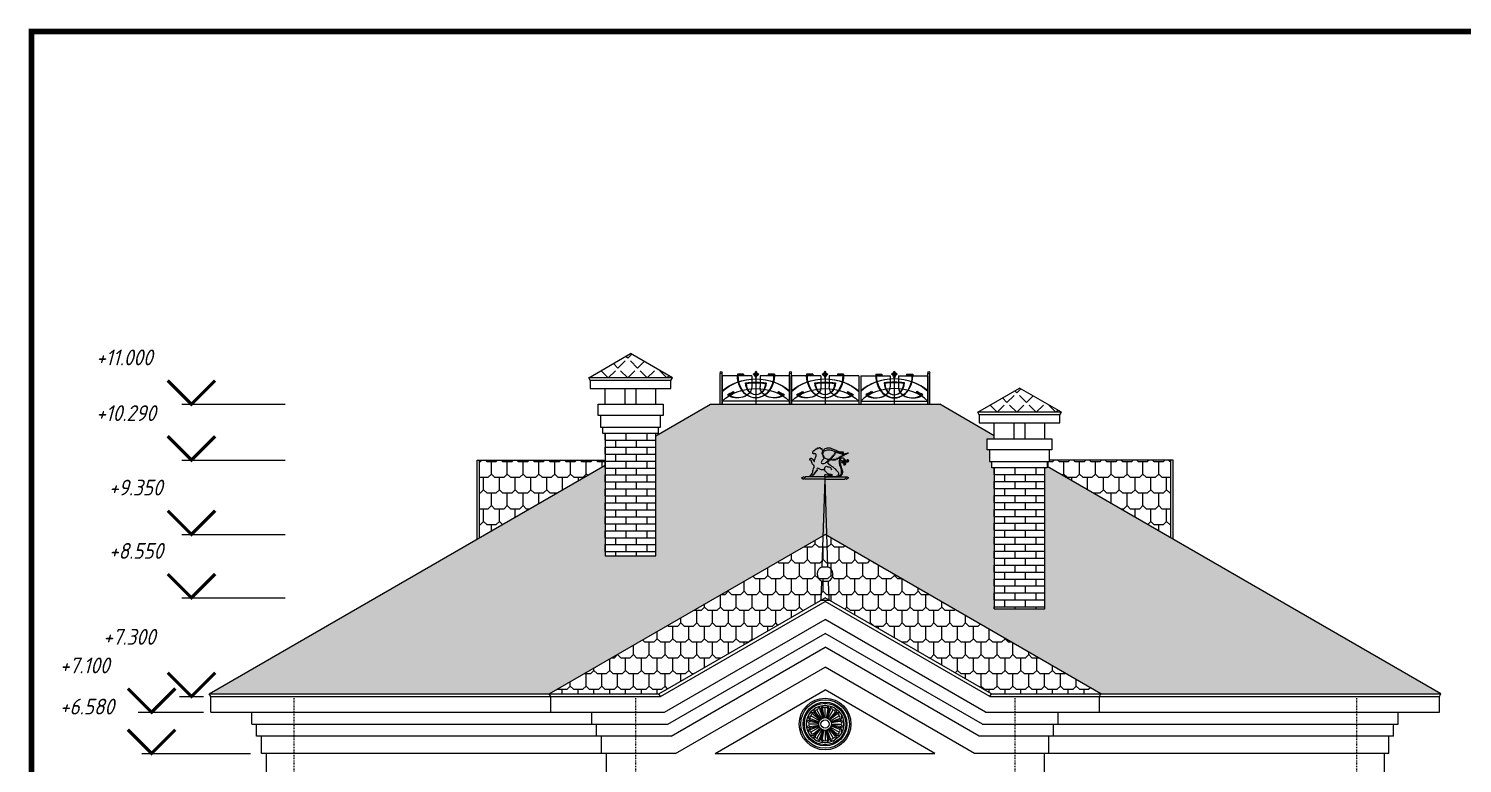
# Model space of a CAD drawing. Header units: millimetres. Extents: x 54 to 1314, y 20 to 614.
# Drawn here: x 493.7 to 675, y 219.4 to 312.3 of the extents above; entities that cross this region are included whole.
import ezdxf

# ---------------------------------------------------------------- set-up
doc = ezdxf.new("R2010")
doc.units = ezdxf.units.MM
doc.linetypes.add('CENTER2', pattern=[1.125, 0.75, -0.125, 0.125, -0.125])
for name, color, linetype, lineweight in [('A_РАЗМ.ОСНОВНЫЕ', 4, 'Continuous', 13), ('A_ФАСАД', 30, 'Continuous', 15), ('А_ВЫСОТН.ОТМЕТКИ', 161, 'Continuous', 20), ('А_КИРПИЧ ОБЛИЦ.', 250, 'Continuous', 30), ('А_МЕТАЛ.ОГРАЖД.', 102, 'Continuous', 18), ('А_ОБЛИЦОВКА КАМЕНЬ', 211, 'Continuous', 20), ('А_ПЕРВЫЙ ПЛАН', 102, 'Continuous', 15), ('А_ШТУКАТУРКА ФАСАД', 7, 'Continuous', 15), ('ЛИСТ', 7, 'Continuous', 18), ('ОСИ', 40, 'CENTER2', 18), ('ШТРИХОВКА', 93, 'Continuous', 9)]:
    doc.layers.add(name, color=color, linetype=linetype, lineweight=lineweight)
doc.styles.add('ROMANS', font='romans.shx', dxfattribs={"width": 0.8, "oblique": 15})

# ---------------------------------------------------------------- blocks, each defined once
blk = doc.blocks.new('258852')
at = {"layer": 'А_МЕТАЛ.ОГРАЖД.', "lineweight": 20, "ltscale": 100}
for p, q in [((0, 9), (5.74, 9)), ((0, 9), (0, 0)), ((2.94, 9.5), (4.14, 9.5)), ((2.94, 9.5), (2.94, 9)), ((3.1, 9.3), (3.98, 9.3)), ((3.1, 9.3), (3.1, 9)), ((3.98, 9.3), (3.98, 9)), ((4.14, 9.5), (4.14, 9)), ((5.74, 9), (5.74, 5.5)), ((6.54, 10.5), (6.54, 0)), ((7.34, 9), (13.08, 9)), ((7.34, 9), (7.34, 5.5)), ((8.94, 9.5), (10.14, 9.5)), ((8.94, 9.5), (8.94, 9)), ((9.1, 9.3), (9.98, 9.3)), ((9.1, 9.3), (9.1, 9)), ((9.98, 9.3), (9.98, 9)), ((10.14, 9.5), (10.14, 9)), ((13.08, 9), (13.08, 0)), ((2.08, 3.72), (2.2, 3.47)), ((2.14, 4), (2.34, 3.57)), ((10.94, 4), (10.74, 3.57)), ((11, 3.72), (10.88, 3.47)), ((0, 1), (13.08, 1))]:
    blk.add_line(p, q, dxfattribs=at)
for centre, major_axis, ratio, start_param, end_param in [((6.54, 9), (0, 7), 0.514286, 1.570796, 4.712389), ((6.54, 9), (-0.04, 7), 0.491396, 1.567937, 4.70953), ((6.54, 8.89), (0, 0.915), 0.8, 0.170745, 0.833566), ((4.94, 8), (0, 2), 0.8, 4.712389, 5.560451), ((4.94, 8), (0, 2.2), 0.8, -1.141097, -0.734134), ((3.31, 12.51), (0, 4.51), 0.8, 4.123265, 4.251473), ((3.31, 7.49), (0, 4.51), 0.8, -1.10988, -0.981673), ((9.77, 12.51), (0, 4.51), 0.8, 2.031713, 2.15992), ((9.77, 7.49), (0, 4.51), 0.8, 0.981673, 1.10988), ((8.14, 8), (0, 2.2), 0.8, 0.734134, 1.141097), ((8.14, 8), (0, 2), 0.8, 0.722734, 1.570796), ((6.54, 8.89), (0, 0.915), 0.8, -0.833566, -0.170745), ((6.54, -2.35), (0, 10.35), 0.8, -0.910097, 0.910097), ((6.54, -2.89), (0, 10.89), 0.8, -0.848784, 0.848784), ((6.54, -5.35), (0, 12.35), 0.8, -0.203355, 0.203355), ((6.54, 7), (0, 4), 0.5, 1.634478, 4.648707), ((6.54, -5.35), (0, 12.15), 0.8, -0.189208, 0.18921), ((6.54, 6.58), (0, 3.58), 0.510378, 1.570797, 4.712389), ((6.54, -5.35), (0, 10.35), 0.8, -0.910097, 0.910097), ((2.94, 5.5), (0, 3.5), 0.8, 2.370053, 4.712389), ((6.54, -5.35), (0, 10.85), 0.8, 0.531989, 0.693766), ((3.05, 5.44), (0, 3.36), 0.8, 2.395974, 4.564201), ((6.54, -5.35), (0, 10.65), 0.8, 0.550763, 0.673035), ((10.14, 5.5), (0, 3.5), 0.8, 1.570796, 3.913132), ((10.03, 5.44), (0, 3.36), 0.8, 1.718985, 3.887211), ((6.54, -5.35), (0, 10.85), 0.8, -0.693766, -0.531989), ((6.54, -5.35), (0, 10.65), 0.8, -0.673035, -0.550763)]:
    blk.add_ellipse(centre, major_axis=major_axis, ratio=ratio, start_param=start_param, end_param=end_param, dxfattribs=at)
blk = doc.blocks.new('пакелщш')
at = {"layer": 'А_ШТУКАТУРКА ФАСАД', "lineweight": 13}
for points, knots in [([(4205.95, -417.21), (4205.67, -417.15), (4204.97, -417), (4206.66, -415.9), (4206.5, -414.45), (4207.63, -412.42), (4205.92, -411.78), (4206.26, -410.01), (4205.23, -410.35), (4205.31, -409.72), (4205.68, -409.33), (4206.63, -409.59), (4207.32, -411.56), (4207.36, -409.64), (4207.95, -408.97), (4208.13, -407.89), (4207.61, -407.39), (4206.82, -407.68), (4207.28, -407.25), (4206.88, -407.35), (4206.77, -407.59), (4206.43, -406.93), (4206.68, -406.3), (4207.22, -406.08), (4207.54, -406), (4207.52, -405.73), (4207.82, -405.72), (4207.83, -405.35), (4208.23, -405.41), (4208.75, -405.39), (4208.35, -404.76), (4209.15, -405.35), (4209.67, -404.47), (4209.6, -405.58), (4210.61, -404.99), (4210.06, -406.1), (4211.28, -406.05), (4209.56, -407.44), (4211.82, -408.76), (4211.02, -409.93), (4210.49, -410.15), (4210.36, -410.7), (4209.9, -411.48), (4211.33, -411.79), (4212.19, -411.28), (4212.55, -410.49), (4213.92, -410.73), (4212.26, -409.92), (4214.7, -410.24), (4212.89, -409.54), (4215.13, -409.81), (4213.77, -409.01), (4215.74, -409.16), (4213.99, -408.42), (4216.13, -408.65), (4214.47, -408.03), (4216.48, -408.07), (4214.93, -407.61), (4216.62, -407.64), (4215.33, -407.08), (4216.95, -407.2), (4215.59, -406.53), (4217.56, -407.03), (4218.38, -407.54), (4220.03, -407.53), (4222.25, -406.88), (4220.5, -407.93), (4218.2, -408.25), (4220.36, -408.08), (4219.16, -408.72), (4217.63, -408.56), (4219.68, -408.86), (4216.78, -408.98), (4218.57, -409.12), (4217.5, -409.67), (4215.96, -409.28), (4217.68, -409.76), (4216.13, -409.96), (4214.36, -409.77), (4217.57, -410.24), (4212.26, -410.37), (4210.5, -408.55), (4211.07, -406.52), (4212.11, -405.98), (4213.31, -405.73), (4214.86, -406.04), (4216.34, -406.75), (4217.82, -407.25), (4218.77, -407.36), (4220.07, -406.94), (4218.83, -406.85), (4217.89, -406.85), (4216.49, -406.17), (4215.08, -405.52), (4213.81, -405.06), (4212.66, -405.11), (4211.7, -405.45), (4211.15, -405.9), (4210.93, -406.16)], [0, 0, 0, 0, 0.656793, 1.627578, 3.813811, 5.617858, 6.785572, 8.269507, 8.652125, 9.050343, 9.630527, 10.11854, 11.770336, 12.673275, 13.946819, 14.827147, 15.542398, 15.91226, 16.171014, 16.433882, 16.583819, 16.812835, 17.924777, 18.350926, 18.606009, 18.752097, 19.013356, 19.217042, 19.637503, 20.003157, 20.32477, 20.869533, 21.45879, 21.974889, 22.560248, 23.186167, 23.83852, 24.451804, 27.326761, 27.80169, 28.368857, 28.926536, 29.465108, 30.657621, 31.649945, 32.480561, 33.166385, 33.80165, 34.84913, 35.384316, 36.404389, 36.855779, 37.737639, 38.332768, 39.220249, 39.751406, 40.589552, 41.081009, 41.790343, 42.249662, 42.900403, 43.506739, 44.008416, 46.501875, 47.737684, 49.271847, 50.672017, 52.037813, 52.913925, 53.705483, 54.66859, 55.31138, 56.540894, 57.158598, 57.710046, 58.872539, 59.538144, 60.411459, 61.685769, 62.773942, 65.387399, 69.031315, 70.124464, 71.061252, 72.357657, 73.771864, 75.67683, 77.388557, 78.165975, 79.019692, 79.686147, 80.526944, 82.352705, 83.955297, 85.303709, 86.333569, 87.324452, 88.343947, 88.343947, 88.343947, 88.343947]), ([(4212.37, -410.88), (4212.44, -410.93), (4213, -411.39), (4213.77, -412.25), (4215.05, -413.02), (4215.97, -413.79), (4216.61, -414.64), (4217.31, -415.18), (4217.45, -415.85), (4217.14, -416.63), (4218.54, -416.49), (4218.82, -415.49), (4218.74, -414.88), (4218.72, -414.71)], [93.588041, 93.588041, 93.588041, 93.588041, 93.841779, 95.804667, 96.967126, 98.32131, 99.366058, 100.155367, 100.878258, 101.346688, 102.144081, 103.526506, 104.027412, 104.027412, 104.027412, 104.027412]), ([(4219.07, -414.71), (4218.68, -413.17), (4218.33, -411.99), (4217.52, -410), (4218.86, -410.22), (4219, -410.61), (4218.89, -410.99), (4218.08, -411.09), (4219.02, -411.06), (4219.25, -410.76), (4219.26, -410.12), (4219.72, -411.19), (4218.41, -411.27), (4219.87, -411.36), (4219.45, -410.18), (4220.36, -411.05), (4220.25, -412.15), (4219.64, -411.77), (4220.06, -411.38), (4219.5, -411.61), (4219.63, -412.32), (4220.53, -412.12), (4220.53, -411.26), (4220.25, -410.66), (4219.27, -409.38), (4220.36, -410.86), (4221.21, -411.1), (4221.88, -410.58), (4221.54, -409.81), (4220.69, -410.3), (4221.39, -410.04), (4221.55, -410.62), (4220.56, -410.76), (4220.08, -409.7), (4218.78, -409.08), (4217.82, -409.88), (4217.59, -411.09), (4217.92, -412.21), (4218.29, -413.17), (4218.72, -414.71)], [105.617888, 105.617888, 105.617888, 105.617888, 106.182807, 108.584082, 109.073879, 109.391889, 109.719749, 110.164061, 110.769493, 111.101554, 111.425721, 112.028149, 112.638557, 113.346184, 113.968959, 114.683123, 115.602869, 115.861274, 116.186785, 116.428031, 116.971815, 117.644001, 118.258568, 119.185128, 120.070509, 121.187752, 122.218897, 122.71854, 123.362668, 123.817679, 124.207586, 124.547466, 125.031452, 126.385669, 127.719918, 128.633326, 129.670492, 131.258958, 132.053416, 132.053416, 132.053416, 132.053416]), ([(4211.69, -414.37), (4211.68, -414.36), (4210.95, -414.24), (4210.13, -414.35), (4209.28, -413.8), (4208.03, -413.33), (4208.64, -415.05), (4207.84, -414.09), (4208.14, -415.64), (4207.55, -414.66), (4207.72, -416.09), (4207.22, -415.14), (4207.37, -416.54), (4206.93, -415.56), (4207.2, -416.63), (4206.64, -416.16), (4206.6, -416.77), (4206.96, -417.37), (4206.29, -417.09), (4206.04, -417.17), (4205.94, -417.21)], [158.985678, 158.985678, 158.985678, 158.985678, 159.009151, 160.809952, 161.52472, 162.369533, 163.279705, 163.61995, 164.410801, 164.708267, 165.407651, 165.686134, 166.335547, 166.63755, 167.149428, 167.452836, 167.817615, 168.37194, 168.873825, 169.201563, 169.201563, 169.201563, 169.201563]), ([(4219.07, -414.71), (4219.07, -414.73), (4219.14, -415), (4219.16, -415.51), (4218.95, -416.14), (4218.65, -416.63), (4218.17, -416.98), (4217.49, -417.18), (4216.79, -416.84), (4216, -417.44), (4214.88, -417.03), (4213.5, -417.1), (4212.57, -417.11), (4211.46, -417.38), (4211.64, -416.71), (4211.79, -415.98), (4212.64, -416.48), (4213.4, -416.28), (4213.92, -416.53), (4215.23, -416.47), (4214.5, -416.34), (4214.07, -416.26), (4213.42, -416.12), (4212.72, -415.84), (4212.3, -415.26), (4211.81, -414.87), (4211.65, -414.32), (4211.47, -413.79), (4211.7, -413.33), (4211.89, -412.93), (4212.41, -412.62), (4212.98, -413.09), (4213.72, -413), (4214.27, -413.49), (4214.44, -414), (4214.46, -414.22)], [133.748644, 133.748644, 133.748644, 133.748644, 133.789208, 134.594433, 135.230208, 135.764099, 136.285705, 136.978181, 137.801782, 138.349677, 139.679836, 141.040022, 142.353896, 142.980714, 143.456741, 143.9749, 144.9102, 145.470638, 146.253998, 147.075106, 147.40505, 147.850678, 148.564652, 149.332807, 150.067685, 150.650344, 151.144117, 151.77582, 152.216136, 152.630051, 153.112862, 153.771806, 154.557528, 155.202678, 155.875084, 155.875084, 155.875084, 155.875084])]:
    blk.add_open_spline(points, degree=3, knots=knots, dxfattribs=at)
blk.add_open_spline([(4210.6, -406.68), (4210.51, -406.89), (4210.46, -407.12), (4210.44, -407.35)], degree=3, dxfattribs=at)
blk = doc.blocks.new('Розетка 2')
at = {"layer": 'А_ШТУКАТУРКА ФАСАД', "lineweight": 9}
for p, q in [((2.78, 1.83), (3.06, 0.78)), ((2.95, 1.87), (3.13, 0.8)), ((3.27, 0.81), (3.27, 2.07)), ((3.6, 1.87), (3.41, 0.8)), ((3.76, 1.83), (3.48, 0.78)), ((2.46, 0), (1.2, 0)), ((1.4, 0.33), (2.48, 0.14)), ((1.44, 0.49), (2.49, 0.21)), ((2.57, 0.4), (1.48, 1.03)), ((1.49, 0.65), (2.51, 0.28)), ((1.6, 0.45), (2.49, 0.21)), ((1.82, 1.22), (2.65, 0.52)), ((1.93, 1.34), (2.7, 0.57)), ((2.05, 1.22), (2.7, 0.57)), ((2.06, 1.46), (2.75, 0.62)), ((2.87, 0.7), (2.24, 1.79)), ((2.62, 1.78), (2.99, 0.76)), ((2.82, 1.67), (3.06, 0.78)), ((3.72, 1.67), (3.48, 0.78)), ((3.92, 1.78), (3.55, 0.76)), ((3.68, 0.7), (4.31, 1.79)), ((4.49, 1.46), (3.79, 0.62)), ((4.61, 1.34), (3.84, 0.57)), ((4.49, 1.22), (3.84, 0.57)), ((4.73, 1.22), (3.89, 0.52)), ((3.97, 0.4), (5.06, 1.03)), ((5.05, 0.65), (4.03, 0.28)), ((5.1, 0.49), (4.05, 0.21)), ((4.94, 0.45), (4.05, 0.21)), ((5.14, 0.33), (4.07, 0.14)), ((4.08, 0), (5.34, 0)), ((1.4, -0.33), (2.48, -0.14)), ((1.44, -0.49), (2.49, -0.21)), ((2.57, -0.4), (1.48, -1.03)), ((1.49, -0.65), (2.51, -0.28)), ((1.6, -0.45), (2.49, -0.21)), ((1.82, -1.22), (2.65, -0.52)), ((1.93, -1.34), (2.7, -0.57)), ((2.05, -1.22), (2.7, -0.57)), ((2.06, -1.46), (2.75, -0.62)), ((2.87, -0.7), (2.24, -1.79)), ((2.62, -1.78), (2.99, -0.76)), ((2.78, -1.83), (3.06, -0.78)), ((2.82, -1.67), (3.06, -0.78)), ((2.95, -1.87), (3.13, -0.8)), ((3.27, -0.81), (3.27, -2.07)), ((3.6, -1.87), (3.41, -0.8)), ((3.72, -1.67), (3.48, -0.78)), ((3.76, -1.83), (3.48, -0.78)), ((3.92, -1.78), (3.55, -0.76)), ((3.68, -0.7), (4.31, -1.79)), ((4.49, -1.46), (3.79, -0.62)), ((4.49, -1.22), (3.84, -0.57)), ((4.61, -1.34), (3.84, -0.57)), ((4.73, -1.22), (3.89, -0.52)), ((3.97, -0.4), (5.06, -1.03)), ((5.05, -0.65), (4.03, -0.28)), ((4.94, -0.45), (4.05, -0.21)), ((5.1, -0.49), (4.05, -0.21)), ((5.14, -0.33), (4.07, -0.14))]:
    blk.add_line(p, q, dxfattribs=at)
at = {"layer": 'А_ШТУКАТУРКА ФАСАД', "lineweight": 15}
for radius in [3.27, 2.37]:
    blk.add_circle((3.27, 0), radius, dxfattribs=at)
at = {"layer": 'А_ШТУКАТУРКА ФАСАД', "lineweight": 9}
for radius in [3.07, 2.77, 2.62, 0.808, 0.521]:
    blk.add_circle((3.27, 0), radius, dxfattribs=at)
for centre, radius, start, end in [((2.33, 1.63), 0.493, 24.7275, 215.2725), ((2.43, 1.7), 0.21, 22.6826, 154.0246), ((3.27, 1.88), 0.493, 354.7275, 185.2725), ((3.15, 1.9), 0.21, 55.9754, 187.3174), ((3.39, 1.9), 0.21, 352.6826, 124.0246), ((4.21, 1.63), 0.493, 324.7275, 155.2725), ((4.12, 1.7), 0.21, 25.9754, 157.3174), ((1.39, 0), 0.493, 84.7275, 275.2725), ((1.65, 0.94), 0.493, 54.7275, 245.2725), ((1.38, 0.12), 0.21, 82.6826, 214.0246), ((1.57, 0.85), 0.21, 115.9754, 247.3174), ((1.69, 1.05), 0.21, 52.6826, 184.0246), ((2.22, 1.58), 0.21, 85.9754, 217.3174), ((4.32, 1.58), 0.21, 322.6826, 94.0246), ((4.9, 0.94), 0.493, 294.7275, 125.2725), ((4.85, 1.05), 0.21, 355.9754, 127.3174), ((4.97, 0.85), 0.21, 292.6826, 64.0246), ((5.15, 0), 0.493, 264.7275, 95.2725), ((5.17, 0.12), 0.21, 325.9754, 97.3174), ((1.65, -0.94), 0.493, 114.7275, 305.2725), ((1.38, -0.12), 0.21, 145.9754, 277.3174), ((1.57, -0.85), 0.21, 112.6826, 244.0246), ((1.69, -1.05), 0.21, 175.9754, 307.3174), ((2.33, -1.63), 0.493, 144.7275, 335.2725), ((2.22, -1.58), 0.21, 142.6826, 274.0246), ((2.43, -1.7), 0.21, 205.9754, 337.3174), ((4.21, -1.63), 0.493, 204.7275, 35.2725), ((4.12, -1.7), 0.21, 202.6826, 334.0246), ((4.32, -1.58), 0.21, 265.9754, 37.3174), ((4.9, -0.94), 0.493, 234.7275, 65.2725), ((4.85, -1.05), 0.21, 232.6826, 4.0246), ((4.97, -0.85), 0.21, 295.9754, 67.3174), ((5.17, -0.12), 0.21, 262.6826, 34.0246), ((3.27, -1.88), 0.493, 174.7275, 5.2725), ((3.15, -1.9), 0.21, 172.6826, 304.0246), ((3.39, -1.9), 0.21, 235.9754, 7.3174)]:
    blk.add_arc(centre, radius, start, end, dxfattribs=at)

msp = doc.modelspace()

# ---------------------------------------------------------------- hatches: boundary and pattern name
at = {"layer": 'А_КИРПИЧ ОБЛИЦ.', "lineweight": 9}
h = msp.add_hatch(dxfattribs=at)
h.set_pattern_fill('AR-BRSTD', color=41, scale=0.013, style=0)
h.set_pattern_definition([(0, (566.6093, 253.1868), (0, 0.88064), []), (90, (566.6093, 253.1868), (-1.3208, 0.88064), [0.88064, -0.88064])])
h.paths.add_polyline_path([(566.609, 245.6), (573.009, 245.6), (573.009, 261.069), (566.609, 261.069)])
h = msp.add_hatch(dxfattribs=at)
h.set_pattern_fill('AR-BRSTD', color=41, scale=0.013, style=0)
h.set_pattern_definition([(0, (615.8093, 248.8395), (0, 0.880643), []), (90, (615.8093, 248.8395), (-1.3208, 0.88064), [0.88064, -0.88064])])
h.paths.add_polyline_path([(615.809, 238.903), (622.209, 238.903), (622.209, 256.721), (615.809, 256.721)])
at = {"layer": 'ШТРИХОВКА', "lineweight": 5, "ltscale": 100}
h = msp.add_hatch(dxfattribs=at)
h.set_pattern_fill('ANGLE', color=30, scale=0.25, angle=45, style=0)
h.set_pattern_definition([(45, (564.5101, 268.1135), (-1.23479, 1.23479), [1.27, -0.47625]), (135, (564.5101, 268.1135), (-1.23479, -1.23479), [1.27, -0.47625])])
h.paths.add_polyline_path([(575.108, 268.113), (569.809, 271.173), (564.51, 268.113)])
h = msp.add_hatch(dxfattribs=at)
h.set_pattern_fill('ANGLE', color=30, scale=0.25, angle=45, style=0)
h.set_pattern_definition([(45, (613.7101, 263.7662), (-1.23479, 1.23479), [1.27, -0.47625]), (135, (613.7101, 263.7662), (-1.23479, -1.23479), [1.27, -0.47625])])
h.paths.add_polyline_path([(624.308, 263.766), (619.009, 266.826), (613.71, 263.766)])
at = {"layer": 'ШТРИХОВКА'}
h = msp.add_hatch(dxfattribs=at)
h.set_pattern_fill('SHINGLES', color=30, scale=4, angle=720, pattern_type=2)
h.set_pattern_definition([(360, (-2222.6313, 4796.479), (3e-15, 4), [1.2, -0.8, 1.2, -0.8]), (360, (-2221.6313, 4798.479), (3e-15, 4), [1.2, -0.8, 1.2, -0.8]), (90, (-2223.0313, 4796.879), (-4, 3e-15), [1.6, -2.4]), (90, (-2222.0313, 4798.879), (-4, 3e-15), [1.6, -2.4]), (90, (-2221.0313, 4796.879), (-4, 3e-15), [1.6, -2.4]), (90, (-2220.0313, 4798.879), (-4, 3e-15), [1.6, -2.4]), (225, (-2223.0313, 4796.879), (-4e-15, -4), [0.5656854, -5.0911688]), (225, (-2221.0313, 4796.879), (-4e-15, -4), [0.5656854, -5.0911688]), (225, (-2222.0313, 4798.879), (-4e-15, -4), [0.5656854, -5.0911688]), (225, (-2220.0313, 4798.879), (-4e-15, -4), [0.5656854, -5.0911688]), (135, (-2222.6313, 4796.479), (-4, 3e-15), [0.5656854, -5.0911688]), (135, (-2221.6313, 4798.479), (-4, 3e-15), [0.5656854, -5.0911688]), (135, (-2220.6313, 4796.479), (-4, 3e-15), [0.5656854, -5.0911688]), (135, (-2219.6313, 4798.479), (-4, 3e-15), [0.5656854, -5.0911688])])
h.paths.add_polyline_path([(622.509, 256.721), (622.209, 256.721), (622.209, 238.903), (615.809, 238.903), (615.809, 256.721), (615.509, 256.721), (615.509, 257.521), (615.209, 257.521), (615.209, 259.021), (614.909, 259.021), (614.909, 260.421), (615.809, 260.421), (615.809, 260.785), (608.909, 264.769), (579.909, 264.769), (573.009, 260.785), (573.009, 245.6), (566.609, 245.6), (566.609, 257.09), (516.51, 228.165), (559.51, 228.165), (594.409, 248.314), (629.308, 228.165), (672.308, 228.165), (622.509, 256.917)])
h = msp.add_hatch(dxfattribs=at)
h.set_pattern_fill('SHINGLES', color=30, scale=4, angle=720, pattern_type=2)
h.set_pattern_definition([(360, (-2240.3936, 4789.5508), (2e-15, 4), [1.2, -0.8, 1.2, -0.8]), (360, (-2239.3936, 4791.5508), (2e-15, 4), [1.2, -0.8, 1.2, -0.8]), (90, (-2240.7936, 4789.9508), (-4, 2e-15), [1.6, -2.4]), (90, (-2239.7936, 4791.9508), (-4, 2e-15), [1.6, -2.4]), (90, (-2238.7936, 4789.9508), (-4, 2e-15), [1.6, -2.4]), (90, (-2237.7936, 4791.9508), (-4, 2e-15), [1.6, -2.4]), (225, (-2240.7936, 4789.9508), (-3e-15, -4), [0.5656854, -5.0911688]), (225, (-2238.7936, 4789.9508), (-3e-15, -4), [0.5656854, -5.0911688]), (225, (-2239.7936, 4791.9508), (-3e-15, -4), [0.5656854, -5.0911688]), (225, (-2237.7936, 4791.9508), (-3e-15, -4), [0.5656854, -5.0911688]), (135, (-2240.3936, 4789.5508), (-4, 2e-15), [0.5656854, -5.0911688]), (135, (-2239.3936, 4791.5508), (-4, 2e-15), [0.5656854, -5.0911688]), (135, (-2238.3936, 4789.5508), (-4, 2e-15), [0.5656854, -5.0911688]), (135, (-2237.3936, 4791.5508), (-4, 2e-15), [0.5656854, -5.0911688])])
h.paths.add_polyline_path([(550.689, 257.725), (550.689, 247.898), (566.609, 257.09), (566.609, 257.725)])
h = msp.add_hatch(dxfattribs=at)
h.set_pattern_fill('SHINGLES', color=30, scale=4, angle=720, pattern_type=2)
h.set_pattern_definition([(360, (-2237.9936, 4789.5508), (2e-15, 4), [1.2, -0.8, 1.2, -0.8]), (360, (-2236.9936, 4791.5508), (2e-15, 4), [1.2, -0.8, 1.2, -0.8]), (90, (-2238.3936, 4789.9508), (-4, 2e-15), [1.6, -2.4]), (90, (-2237.3936, 4791.9508), (-4, 2e-15), [1.6, -2.4]), (90, (-2236.3936, 4789.9508), (-4, 2e-15), [1.6, -2.4]), (90, (-2235.3936, 4791.9508), (-4, 2e-15), [1.6, -2.4]), (225, (-2238.3936, 4789.9508), (-3e-15, -4), [0.5656854, -5.0911688]), (225, (-2236.3936, 4789.9508), (-3e-15, -4), [0.5656854, -5.0911688]), (225, (-2237.3936, 4791.9508), (-3e-15, -4), [0.5656854, -5.0911688]), (225, (-2235.3936, 4791.9508), (-3e-15, -4), [0.5656854, -5.0911688]), (135, (-2237.9936, 4789.5508), (-4, 2e-15), [0.5656854, -5.0911688]), (135, (-2236.9936, 4791.5508), (-4, 2e-15), [0.5656854, -5.0911688]), (135, (-2235.9936, 4789.5508), (-4, 2e-15), [0.5656854, -5.0911688]), (135, (-2234.9936, 4791.5508), (-4, 2e-15), [0.5656854, -5.0911688])])
h.paths.add_polyline_path([(622.809, 257.725), (622.809, 257.521), (621.462, 257.521), (638.13, 247.898), (638.13, 257.725)])
h = msp.add_hatch(dxfattribs=at)
h.set_pattern_fill('SHINGLES', color=30, scale=4, angle=720, pattern_type=2)
h.set_pattern_definition([(360, (-2202.4313, 4786.7245), (3e-15, 4), [1.2, -0.8, 1.2, -0.8]), (360, (-2201.4313, 4788.7245), (3e-15, 4), [1.2, -0.8, 1.2, -0.8]), (90, (-2202.8313, 4787.1245), (-4, 3e-15), [1.6, -2.4]), (90, (-2201.8313, 4789.1245), (-4, 3e-15), [1.6, -2.4]), (90, (-2200.8313, 4787.1245), (-4, 3e-15), [1.6, -2.4]), (90, (-2199.8313, 4789.1245), (-4, 3e-15), [1.6, -2.4]), (225, (-2202.8313, 4787.1245), (-4e-15, -4), [0.5656854, -5.0911688]), (225, (-2200.8313, 4787.1245), (-4e-15, -4), [0.5656854, -5.0911688]), (225, (-2201.8313, 4789.1245), (-4e-15, -4), [0.5656854, -5.0911688]), (225, (-2199.8313, 4789.1245), (-4e-15, -4), [0.5656854, -5.0911688]), (135, (-2202.4313, 4786.7245), (-4, 3e-15), [0.5656854, -5.0911688]), (135, (-2201.4313, 4788.7245), (-4, 3e-15), [0.5656854, -5.0911688]), (135, (-2200.4313, 4786.7245), (-4, 3e-15), [0.5656854, -5.0911688]), (135, (-2199.4313, 4788.7245), (-4, 3e-15), [0.5656854, -5.0911688])])
h.paths.add_polyline_path([(573.381, 228.165), (594.409, 240.306), (615.438, 228.165), (629.308, 228.165), (594.409, 248.314), (559.51, 228.165)])

# ---------------------------------------------------------------- linework, layer by layer
at = {"layer": 'A_ФАСАД'}
for points in [[(573.009, 261.069), (566.609, 261.069), (566.609, 245.6), (573.009, 245.6)], [(622.209, 256.721), (615.809, 256.721), (615.809, 238.903), (622.209, 238.903)]]:
    msp.add_lwpolyline(points, close=True, dxfattribs=at)
at = {"layer": 'А_ВЫСОТН.ОТМЕТКИ'}
for p, q in [((513.036, 264.769), (526.133, 264.769)), ((513.036, 257.725), (526.133, 257.725)), ((513.036, 248.314), (526.133, 248.314)), ((513.036, 240.306), (526.133, 240.306)), ((512.746, 227.82), (515.804, 227.82)), ((507.519, 225.82), (515.804, 225.82)), ((507.995, 220.62), (521.726, 220.62))]:
    msp.add_line(p, q, dxfattribs=at)
for points in [[(501.401, 268.812, 0, 0, 0), (514.262, 268.812, 0, 0, 0), (514.262, 264.769, 0.4, 0.4, 0), (517.262, 267.769, 0.4, 0.4, 0), (514.262, 264.769, 0.4, 0.4, 0), (511.262, 267.769, 0.4, 0.4, 0)], [(501.401, 261.769, 0, 0, 0), (514.262, 261.769, 0, 0, 0), (514.262, 257.725, 0.4, 0.4, 0), (517.262, 260.725, 0.4, 0.4, 0), (514.262, 257.725, 0.4, 0.4, 0), (511.262, 260.725, 0.4, 0.4, 0)], [(501.401, 252.358, 0, 0, 0), (514.262, 252.358, 0, 0, 0), (514.262, 248.314, 0.4, 0.4, 0), (517.262, 251.314, 0.4, 0.4, 0), (514.262, 248.314, 0.4, 0.4, 0), (511.262, 251.314, 0.4, 0.4, 0)], [(501.401, 244.35, 0, 0, 0), (514.262, 244.35, 0, 0, 0), (514.262, 240.306, 0.4, 0.4, 0), (517.262, 243.306, 0.4, 0.4, 0), (514.262, 240.306, 0.4, 0.4, 0), (511.262, 243.306, 0.4, 0.4, 0)], [(501.401, 233.482, 0, 0, 0), (514.262, 233.482, 0, 0, 0), (514.262, 227.82, 0.4, 0.4, 0), (517.262, 230.82, 0.4, 0.4, 0), (514.262, 227.82, 0.4, 0.4, 0), (511.262, 230.82, 0.4, 0.4, 0)], [(496.359, 229.864, 0, 0, 0), (509.221, 229.864, 0, 0, 0), (509.221, 225.82, 0.4, 0.4, 0), (512.221, 228.82, 0.4, 0.4, 0), (509.221, 225.82, 0.4, 0.4, 0), (506.221, 228.82, 0.4, 0.4, 0)], [(496.359, 224.664, 0, 0, 0), (509.221, 224.664, 0, 0, 0), (509.221, 220.62, 0.4, 0.4, 0), (512.221, 223.62, 0.4, 0.4, 0), (509.221, 220.62, 0.4, 0.4, 0), (506.221, 223.62, 0.4, 0.4, 0)]]:
    msp.add_lwpolyline(points, format="xyseb", dxfattribs=at)
at = {"layer": 'А_КИРПИЧ ОБЛИЦ.', "lineweight": 15}
for p, q in [((566.609, 264.769), (566.609, 266.769)), ((569.109, 264.769), (569.109, 266.769)), ((570.509, 264.769), (570.509, 266.769)), ((573.009, 264.769), (573.009, 266.769)), ((615.809, 260.421), (615.809, 262.421)), ((618.309, 260.421), (618.309, 262.421)), ((619.709, 260.421), (619.709, 262.421)), ((622.209, 260.421), (622.209, 262.421))]:
    msp.add_line(p, q, dxfattribs=at)
at = {"layer": 'А_ОБЛИЦОВКА КАМЕНЬ'}
for p, q in [((580.509, 220.62), (594.409, 228.645)), ((608.309, 220.62), (594.409, 228.645)), ((580.509, 220.62), (608.309, 220.62))]:
    msp.add_line(p, q, dxfattribs=at)
at = {"layer": 'А_ПЕРВЫЙ ПЛАН', "ltscale": 100}
for p, q in [((564.51, 268.113), (569.809, 271.173)), ((575.108, 268.113), (569.809, 271.173)), ((581.156, 264.769), (581.156, 268.669)), ((581.406, 268.669), (581.156, 268.669)), ((581.406, 264.769), (581.406, 268.669)), ((589.908, 264.769), (589.908, 268.669)), ((590.158, 268.669), (589.908, 268.669)), ((590.158, 264.769), (590.158, 268.669)), ((607.412, 264.769), (607.412, 268.669)), ((607.412, 268.669), (607.662, 268.669)), ((607.662, 264.769), (607.662, 268.669)), ((575.108, 268.113), (564.51, 268.113)), ((564.709, 267.769), (564.51, 268.113)), ((574.909, 267.769), (575.108, 268.113)), ((613.71, 263.766), (619.009, 266.826)), ((624.308, 263.766), (619.009, 266.826)), ((573.009, 260.785), (579.909, 264.769)), ((579.909, 264.769), (608.909, 264.769)), ((615.809, 260.785), (608.909, 264.769)), ((624.308, 263.766), (613.71, 263.766)), ((613.909, 263.421), (613.71, 263.766)), ((624.109, 263.421), (624.308, 263.766)), ((550.389, 247.725), (550.389, 257.725)), ((550.389, 257.725), (566.609, 257.725)), ((550.689, 247.898), (550.689, 257.725)), ((638.43, 257.725), (622.809, 257.725)), ((638.13, 247.898), (638.13, 257.725)), ((638.43, 247.725), (638.43, 257.725)), ((516.51, 228.165), (566.609, 257.09)), ((672.308, 228.165), (622.509, 256.917)), ((591.409, 255.451), (591.669, 255.601)), ((591.409, 255.451), (591.669, 255.301)), ((591.799, 255.526), (591.669, 255.601)), ((591.799, 255.376), (591.669, 255.301)), ((591.799, 255.526), (591.929, 255.601)), ((591.799, 255.376), (591.929, 255.301)), ((594.409, 255.601), (591.929, 255.601)), ((594.409, 255.301), (591.929, 255.301)), ((594.047, 244.233), (594.409, 255.301)), ((594.409, 255.601), (596.89, 255.601)), ((594.409, 255.301), (594.409, 255.601)), ((594.771, 244.233), (594.409, 255.301)), ((594.409, 255.301), (596.89, 255.301)), ((597.02, 255.526), (596.89, 255.601)), ((597.02, 255.376), (596.89, 255.301)), ((597.02, 255.526), (597.149, 255.601)), ((597.02, 255.376), (597.149, 255.301)), ((597.409, 255.451), (597.149, 255.601)), ((597.409, 255.451), (597.149, 255.301)), ((559.51, 228.165), (594.409, 248.314)), ((629.308, 228.165), (594.409, 248.314)), ((594.047, 244.233), (594.771, 244.233)), ((593.909, 240.012), (593.987, 242.395)), ((593.987, 242.395), (594.831, 242.395)), ((594.909, 240.012), (594.831, 242.395)), ((573.381, 228.165), (594.409, 240.306)), ((593.909, 240.012), (594.909, 240.012)), ((615.438, 228.165), (594.409, 240.306)), ((516.709, 227.82), (516.51, 228.165)), ((516.51, 228.165), (573.381, 228.165)), ((559.709, 227.82), (559.51, 228.165)), ((573.58, 227.82), (573.381, 228.165)), ((615.239, 227.82), (615.438, 228.165)), ((615.438, 228.165), (672.308, 228.165)), ((629.109, 227.82), (629.308, 228.165)), ((672.109, 227.82), (672.308, 228.165))]:
    msp.add_line(p, q, dxfattribs=at)
for centre in [(581.281, 268.794), (590.033, 268.794), (607.537, 268.794)]:
    msp.add_circle(centre, 0.125, dxfattribs=at)
for start, end in [(111.22067, 245.03307), (294.96693, 68.77933)]:
    msp.add_arc((594.409, 243.301), 1, start, end, dxfattribs=at)
at = {"layer": 'А_ШТУКАТУРКА ФАСАД', "color": 7}
for p, q in [((573.58, 227.82), (594.409, 239.846)), ((615.239, 227.82), (594.409, 239.846)), ((574.116, 225.82), (594.409, 237.536)), ((574.518, 224.32), (594.409, 235.804)), ((614.703, 225.82), (594.409, 237.536)), ((614.301, 224.32), (594.409, 235.804)), ((574.92, 222.82), (594.409, 234.072)), ((613.899, 222.82), (594.409, 234.072)), ((575.509, 220.62), (594.409, 231.532)), ((613.309, 220.62), (594.409, 231.532)), ((516.709, 225.82), (516.709, 227.82)), ((559.709, 225.82), (559.709, 227.82)), ((629.109, 225.82), (629.109, 227.82)), ((672.109, 225.82), (672.109, 227.82)), ((516.709, 225.82), (574.116, 225.82)), ((521.909, 224.32), (521.909, 225.82)), ((564.909, 224.32), (564.909, 225.82)), ((614.703, 225.82), (672.109, 225.82)), ((623.909, 224.32), (623.909, 225.82)), ((666.909, 224.32), (666.909, 225.82)), ((521.909, 224.32), (574.518, 224.32)), ((522.509, 222.82), (522.509, 224.32)), ((565.509, 222.82), (565.509, 224.32)), ((614.301, 224.32), (666.909, 224.32)), ((623.309, 222.82), (623.309, 224.32)), ((666.309, 222.82), (666.309, 224.32)), ((574.92, 222.82), (522.509, 222.82)), ((523.109, 220.62), (523.109, 222.82)), ((566.109, 220.62), (566.109, 222.82)), ((666.309, 222.82), (613.899, 222.82)), ((622.709, 220.62), (622.709, 222.82)), ((665.709, 220.62), (665.709, 222.82)), ((575.509, 220.62), (523.109, 220.62)), ((523.709, 220.62), (523.709, 210.32)), ((566.709, 220.62), (566.709, 210.32)), ((665.709, 220.62), (613.309, 220.62)), ((622.109, 220.62), (622.109, 210.32)), ((665.109, 220.62), (665.109, 210.32))]:
    msp.add_line(p, q, dxfattribs=at)
at = {"layer": 'А_ШТУКАТУРКА ФАСАД'}
for p, q in [((516.709, 227.82), (573.58, 227.82)), ((615.239, 227.82), (672.109, 227.82))]:
    msp.add_line(p, q, dxfattribs=at)
at = {"layer": 'А_ШТУКАТУРКА ФАСАД', "color": 7}
for points in [[(564.709, 266.769), (574.909, 266.769), (574.909, 267.769), (564.709, 267.769)], [(565.709, 264.769), (573.909, 264.769), (573.909, 263.369), (565.709, 263.369)], [(573.609, 263.369), (566.009, 263.369), (566.009, 261.869), (573.609, 261.869)], [(613.909, 262.421), (624.109, 262.421), (624.109, 263.421), (613.909, 263.421)], [(566.309, 261.869), (573.309, 261.869), (573.309, 261.069), (566.309, 261.069)], [(614.909, 260.421), (623.109, 260.421), (623.109, 259.021), (614.909, 259.021)], [(622.809, 259.021), (615.209, 259.021), (615.209, 257.521), (622.809, 257.521)], [(615.509, 257.521), (622.509, 257.521), (622.509, 256.721), (615.509, 256.721)]]:
    msp.add_lwpolyline(points, close=True, dxfattribs=at)
at = {"layer": 'ЛИСТ', "const_width": 0.7}
msp.add_lwpolyline([(494.025, 24.917), (889.025, 24.917), (889.025, 311.917), (494.025, 311.917)], close=True, dxfattribs=at)
at = {"layer": 'ОСИ', "ltscale": 0.01}
for p, q in [((527.209, 227.82), (527.209, 136.604)), ((570.409, 227.82), (570.409, 136.604)), ((618.409, 227.82), (618.409, 136.604)), ((661.609, 227.82), (661.609, 136.604))]:
    msp.add_line(p, q, dxfattribs=at)

# ---------------------------------------------------------------- block references
at = {"layer": 'A_РАЗМ.ОСНОВНЫЕ', "yscale": 0.3999999999999773}
for p, xscale in [((589.908, 264.769), -0.65), ((598.66, 264.769), -0.65), ((598.91, 264.769), 0.65)]:
    msp.add_blockref('258852', p, dxfattribs=dict(at, xscale=xscale))
at = {"layer": 'А_ПЕРВЫЙ ПЛАН', "xscale": 0.3, "yscale": 0.3, "zscale": 0.3}
msp.add_blockref('пакелщш', (-669.124, 380.767), dxfattribs=at)
at = {"layer": 'А_ШТУКАТУРКА ФАСАД'}
msp.add_blockref('Розетка 2', (591.138, 224.338), dxfattribs=at)

# ---------------------------------------------------------------- texts
at = {"layer": 'А_ВЫСОТН.ОТМЕТКИ', "style": 'ROMANS', "oblique": 15, "width": 0.85}
for s, p in [('+11.000', (502.205, 269.692)), ('+10.290', (502.205, 262.649)), ('+9.350', (503.824, 253.238)), ('+8.550', (503.824, 245.23)), ('+7.300', (503.08, 234.362)), ('+7.100', (497.622, 230.744)), ('+6.580', (497.622, 225.544))]:
    msp.add_text(s, height=2, dxfattribs=at).set_placement(p)

doc.saveas('drawing.dxf')
